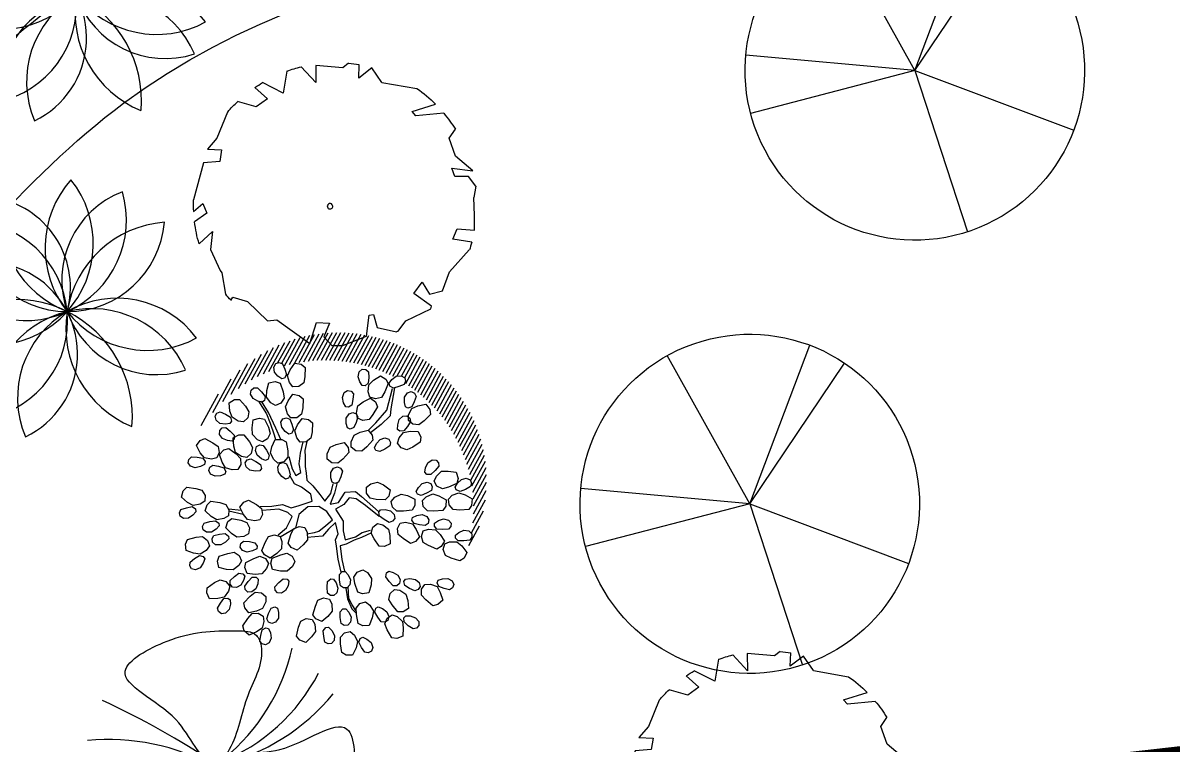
# Model space of a CAD drawing. Extents: x -809667 to 586099, y 3084146 to 3634412.
# Drawn here: x 381258.1 to 381263.86, y 3084219.53 to 3084223.15 of the extents above; entities that cross this region are included whole.
import ezdxf

# ---------------------------------------------------------------- set-up
doc = ezdxf.new("R2010")
doc.units = 0
doc.header["$LTSCALE"] = 0.5
doc.linetypes.add('CONTINOUS', pattern=[0])
doc.layers.get('0').update_dxf_attribs({"linetype": 'CONTINUOUS'})
for name, color, linetype in [('A-S-TREE', 95, 'CONTINUOUS'), ('TREE', 3, 'CONTINUOUS'), ('文字', 7, 'CONTINUOUS'), ('树', 3, 'CONTINUOUS')]:
    doc.layers.add(name, color=color, linetype=linetype)

# ---------------------------------------------------------------- blocks, each defined once
blk = doc.blocks.new('A$C46A015EA')
at = {"layer": '树', "color": 0, "linetype": 'Continuous'}
for centre, radius, start, end in [((1.328, 4.096), 1.969, 227.5644, 31.3305), ((0.798, 3.475), 1.995, 251.8163, 53.749), ((3.771, 4.188), 2.005, 153.4396, 313.5861), ((4.101, 3.626), 1.85, 126.1691, 303.0486), ((2.09, 4.411), 1.899, 199.3601, 10.491), ((4.644, 2.796), 2.077, 109.3184, 262.8778), ((0.796, 2.582), 1.783, 359.791, 92.4715), ((2.814, 4.682), 2.119, 188.6399, 263.6226), ((0.762, 1.899), 1.939, 297.0245, 103.8489), ((1.257, 1.36), 1.796, 310.7789, 134.4149), ((3.957, 1.204), 1.944, 51.9802, 218.2571), ((3.546, 0.815), 2.009, 38.8778, 198.6816), ((2.13, 0.326), 2.294, 10.2667, 147.1518)]:
    blk.add_arc(centre, radius, start, end, dxfattribs=at)
blk = doc.blocks.new('TREE1')
at = {"layer": 'A-S-TREE', "color": 0}
for p, q in [((-50, 23), (36, 4021)), ((-50, 23), (-3120, 2586)), ((-49, 22), (-3255, -2371)), ((-49, 23), (-2621, -3042)), ((-50, 23), (629, -3920)), ((-50, 23), (3590, -1636)), ((-50, 23), (3937, -304))]:
    blk.add_line(p, q, dxfattribs=at)
blk.add_ellipse((-50, 22), major_axis=(4000, 0), ratio=1, dxfattribs=at)
blk = doc.blocks.new('T-7')
at = {"layer": 'TREE', "color": 8, "ltscale": 200, "xscale": 0.4020618556701031, "yscale": 0.4020618556701031, "zscale": 0.4020618556701031, "rotation": 199.2879054791862}
blk.add_blockref('TREE1', (4, 110), dxfattribs=at)
blk = doc.blocks.new('*E54')
at = {"layer": 'TREE', "color": 0}
blk.add_ellipse((-2.37, 3.565), major_axis=(2.696, 1.394), ratio=1, start_param=0.518575, end_param=0.519414, dxfattribs=at)
blk = doc.blocks.new('A$C4C586FE1')
at = {"layer": 'TREE', "color": 0}
for p, q in [((1100, 2801), (873, 2660)), ((1294, 2743), (1193, 2819)), ((1418, 2836), (1389, 2617)), ((1787, 2660), (1418, 2836)), ((873, 2660), (885, 2449)), ((1261, 2599), (1294, 2743)), ((1875, 2686), (1787, 2660)), ((2108, 2532), (1875, 2686)), ((570, 2555), (514, 2441)), ((785, 2557), (585, 2566)), ((842, 2436), (785, 2557)), ((1389, 2617), (1261, 2599)), ((2261, 2516), (2108, 2532)), ((2273, 2551), (2261, 2516)), ((514, 2441), (288, 2276)), ((885, 2449), (842, 2436)), ((2411, 2297), (2336, 2500)), ((288, 2276), (288, 2250)), ((288, 2250), (484, 2157)), ((2434, 2275), (2411, 2297)), ((2565, 2086), (2434, 2275)), ((208, 2079), (171, 1878)), ((330, 2136), (208, 2079)), ((422, 2031), (330, 2136)), ((484, 2157), (422, 2031)), ((2577, 1905), (2565, 2086)), ((2688, 2051), (2577, 1905)), ((171, 1878), (16, 1628)), ((2666, 1735), (2772, 1843)), ((2724, 1646), (2666, 1735)), ((2799, 1744), (2724, 1646)), ((2788, 1244), (2821, 1629)), ((6, 1547), (198, 1550)), ((198, 1550), (173, 1443)), ((173, 1443), (0, 1425)), ((0, 1425), (27, 1279)), ((27, 1279), (67, 1102)), ((2632, 1202), (2788, 1244)), ((2635, 1086), (2632, 1202)), ((67, 988), (67, 1102)), ((2775, 1105), (2635, 1086)), ((2702, 978), (2775, 1105)), ((67, 988), (157, 906)), ((157, 906), (291, 931)), ((291, 931), (335, 852)), ((2643, 702), (2702, 978)), ((335, 852), (122, 842)), ((123, 841), (320, 727)), ((320, 727), (414, 564)), ((2275, 501), (2371, 599)), ((2371, 599), (2563, 580)), ((414, 564), (369, 464)), ((2419, 413), (2275, 501)), ((513, 326), (783, 402)), ((827, 368), (610, 253)), ((783, 402), (827, 368)), ((2130, 415), (2352, 350)), ((2132, 192), (2130, 415)), ((1826, 254), (2000, 124)), ((1859, 85), (1826, 254)), ((1176, 133), (821, 132)), ((1176, 133), (1302, 10)), ((1302, 10), (1413, 132)), ((1413, 132), (1432, 0)), ((1540, 5), (1587, 59)), ((1587, 59), (1859, 85))]:
    blk.add_line(p, q, dxfattribs=at)
at = {"layer": 'TREE', "color": 0, "extrusion": (0, 0, -1)}
for major_axis, start_param, end_param in [((1003, 1003), -1.011805, -0.945114), ((1003, 1003), -1.426629, -1.413216), ((1003, 1003), -0.139248, -0.081961), ((839, 1144), 0.475418, 0.633835), ((1003, 1003), 0.553886, 0.636541), ((1003, 1003), 4.017991, 4.075425), ((1003, 1003), 1.314933, 1.417635), ((839, 1143), 3.200433, 3.340883), ((1003, 1003), 1.573401, 1.638153), ((839, 1144), 2.942836, 3.115157), ((1003, 1003), 1.829101, 1.934165), ((1003, 1003), 2.270337, 2.346427)]:
    blk.add_ellipse((1418, 1418), major_axis=major_axis, ratio=1, start_param=start_param, end_param=end_param, dxfattribs=at)
at = {"layer": 'TREE', "color": 0, "linetype": 'Continuous'}
for start_param, end_param in [(0.01341, 3.155003), (3.155003, 6.296595)]:
    blk.add_ellipse((1466, 1447), major_axis=(19.2, 19.2), ratio=1, start_param=start_param, end_param=end_param, dxfattribs=at)
at = {"layer": 'TREE', "color": 8, "linetype": 'CONTINOUS', "extrusion": (0, 0, -1), "xscale": 467.4085850556439, "yscale": 467.4085850556439, "zscale": -467.4085850556439, "rotation": 278.9250190116231}
blk.add_blockref('*E54', (-2893, 66), dxfattribs=at)
blk = doc.blocks.new('紫薇')
at = {"color": 0}
for p, q in [((-76.8, 470.4), (-70.2, 482.3)), ((-74.5, 453.4), (-76.8, 470.4)), ((-70.2, 482.3), (-58.6, 485.6)), ((-58.6, 485.6), (-47.3, 481.3)), ((-47.3, 481.3), (-39.7, 463.3)), ((-21.4, 461), (-5.1, 483.2)), ((-5.1, 483.2), (16.1, 479.2)), ((16.1, 479.2), (29.3, 467.9)), ((29.3, 467.9), (28, 437.4)), ((101.2, 461.5), (111.7, 470.2)), ((111.7, 470.2), (123.7, 469.1)), ((123.7, 469.1), (132.7, 461)), ((-246, 414.4), (-244.2, 427.9)), ((-244.2, 427.9), (-234.5, 435.2)), ((-234.5, 435.2), (-222.4, 435.2)), ((-222.4, 435.2), (-208.9, 421.2)), ((-191, 425.6), (-183.9, 452.2)), ((-183.9, 452.2), (-162.6, 456.2)), ((-162.6, 456.2), (-146.2, 450.4)), ((-146.2, 450.4), (-136.4, 421.5)), ((-62.9, 439.1), (-74.5, 453.4)), ((-50.3, 430.2), (-62.9, 439.1)), ((-41, 432.8), (-50.3, 430.2)), ((-34.4, 444.7), (-41, 432.8)), ((-39.7, 463.3), (-34.4, 444.7)), ((-30.7, 440.8), (-21.4, 461)), ((-24.1, 417.5), (-30.7, 440.8)), ((28, 437.4), (24, 416.1)), ((97.2, 444.8), (101.2, 461.5)), ((102.9, 427.3), (97.2, 444.8)), ((133.3, 441.5), (131.5, 422.2)), ((132.7, 461), (133.3, 441.5)), ((133.5, 417.2), (149.5, 432.7)), ((149.5, 432.7), (172.7, 447.5)), ((172.7, 447.5), (191, 436.1)), ((191, 436.1), (199.3, 420.8)), ((-237.8, 399.4), (-246, 414.4)), ((-221.8, 390.3), (-237.8, 399.4)), ((-206.8, 386.5), (-221.8, 390.3)), ((-208.9, 421.2), (-197.2, 405.8)), ((-199.1, 392.3), (-206.8, 386.5)), ((-197.2, 405.8), (-199.1, 392.3)), ((-192.4, 403.4), (-191, 425.6)), ((-177.8, 384.1), (-192.4, 403.4)), ((-132.4, 400.2), (-143.5, 382.8)), ((-136.4, 421.5), (-132.4, 400.2)), ((-105.3, 369.5), (-91, 393)), ((-91, 393), (-69.5, 390.8)), ((-69.5, 390.8), (-55.3, 380.7)), ((-12.5, 403.2), (-24.1, 417.5)), ((-14.5, 381.6), (-3.3, 389.5)), ((7.4, 403.9), (-12.5, 403.2)), ((-3.3, 389.5), (8.6, 387.4)), ((24, 416.1), (7.4, 403.9)), ((30, 383.1), (34.5, 399.6)), ((34.5, 399.6), (45.2, 408)), ((45.2, 408), (57.2, 406.6)), ((57.2, 406.6), (65.9, 398.2)), ((65.9, 398.2), (66, 378.7)), ((111.4, 414.4), (102.9, 427.3)), ((121, 413.5), (111.4, 414.4)), ((131.5, 422.2), (121, 413.5)), ((131.3, 393.1), (133.5, 417.2)), ((136.9, 375.6), (131.3, 393.1)), ((187, 392.8), (175.6, 374.5)), ((199.3, 420.8), (187, 392.8)), ((254.3, 374.8), (264, 388.8)), ((264, 388.8), (276.9, 393.2)), ((276.9, 393.2), (287.8, 387.8)), ((-339.3, 358.8), (-320.9, 370.1)), ((-336.4, 331.4), (-339.3, 358.8)), ((-320.9, 370.1), (-303.5, 370.7)), ((-303.5, 370.7), (-283.9, 347.2)), ((-161.8, 375), (-177.8, 384.1)), ((-173.4, 354.8), (-167.8, 367.2)), ((-169.6, 338.1), (-173.4, 354.8)), ((-167.8, 367.2), (-156.5, 371.5)), ((-143.5, 382.8), (-161.8, 375)), ((-156.5, 371.5), (-144.9, 368.2)), ((-144.9, 368.2), (-135.8, 350.9)), ((-135.8, 350.9), (-128.9, 332.9)), ((-112.8, 348.5), (-105.3, 369.5)), ((-54, 350.1), (-56.2, 328.6)), ((-55.3, 380.7), (-54, 350.1)), ((-19.8, 365.4), (-14.5, 381.6)), ((-15.6, 347.5), (-19.8, 365.4)), ((8.6, 387.4), (16.8, 378.5)), ((15.9, 359.1), (12.5, 340)), ((16.8, 378.5), (15.9, 359.1)), ((35.2, 365.4), (30, 383.1)), ((43.3, 352.3), (35.2, 365.4)), ((52.9, 351.1), (43.3, 352.3)), ((63.7, 359.5), (52.9, 351.1)), ((62.6, 330.5), (65.5, 354.4)), ((66, 378.7), (63.7, 359.5)), ((65.5, 354.4), (81.9, 369.5)), ((81.9, 369.5), (105.5, 383.7)), ((105.5, 383.7), (123.5, 371.7)), ((131.4, 356.2), (118.3, 328.6)), ((123.5, 371.7), (131.4, 356.2)), ((155.7, 369), (136.9, 375.6)), ((175.6, 374.5), (155.7, 369)), ((253.2, 356.4), (254.3, 374.8)), ((256.5, 341.3), (253.2, 356.4)), ((286.7, 358.6), (278.1, 341.3)), ((293.2, 377), (286.7, 358.6)), ((287.8, 387.8), (293.2, 377)), ((298.6, 344.6), (325.6, 350)), ((325.6, 350), (338.6, 332.8)), ((-386.7, 314.3), (-380.4, 324.6)), ((-383.6, 301), (-386.7, 314.3)), ((-380.4, 324.6), (-369.1, 329)), ((-369.1, 329), (-351.4, 320.9)), ((-351.4, 320.9), (-335, 310.7)), ((-329.6, 310.2), (-336.4, 331.4)), ((-283.9, 347.2), (-272.6, 328.8)), ((-272.6, 328.8), (-276.6, 308.6)), ((-268.6, 311.4), (-266.9, 338.9)), ((-265.6, 289.4), (-268.6, 311.4)), ((-266.9, 338.9), (-246.8, 347)), ((-246.8, 347), (-229.6, 344.6)), ((-229.6, 344.6), (-214.3, 318.1)), ((-214.3, 318.1), (-206.2, 298.1)), ((-202, 308.6), (-198.5, 321.8)), ((-198.5, 321.8), (-188, 327.9)), ((-188, 327.9), (-176, 326.4)), ((-176, 326.4), (-164.3, 310.9)), ((-156.9, 324.8), (-169.6, 338.1)), ((-143.5, 317), (-156.9, 324.8)), ((-134.5, 320.4), (-143.5, 317)), ((-128.9, 332.9), (-134.5, 320.4)), ((-104.3, 325.9), (-112.8, 348.5)), ((-91.5, 312.7), (-104.3, 325.9)), ((-71.7, 315), (-91.5, 312.7)), ((-56.2, 328.6), (-71.7, 315)), ((-8.2, 333.9), (-15.6, 347.5)), ((-10.1, 305.9), (7.1, 320)), ((1.3, 332.2), (-8.2, 333.9)), ((12.5, 340), (1.3, 332.2)), ((7.1, 320), (31.4, 332.9)), ((31.4, 332.9), (48.8, 320)), ((48.8, 320), (55.8, 304.1)), ((67.7, 312.8), (62.6, 330.5)), ((86.3, 305.7), (67.7, 312.8)), ((118.3, 328.6), (106.4, 310.5)), ((204.4, 300.6), (208.1, 318.7)), ((208.1, 318.7), (219.7, 331.2)), ((219.7, 331.2), (233.1, 333.7)), ((233.1, 333.7), (243, 326.8)), ((246.9, 315.4), (237.9, 298.1)), ((243, 326.8), (246.9, 315.4)), ((265.1, 337), (256.5, 341.3)), ((278.1, 341.3), (265.1, 337)), ((266.3, 295.9), (267.3, 314.3)), ((267.3, 314.3), (278.1, 335.9)), ((278.1, 335.9), (298.6, 344.6)), ((340.8, 315.5), (319.2, 293.8)), ((338.6, 332.8), (340.8, 315.5)), ((471.3, 230.6), (385.3, 316.6)), ((-370.5, 290.1), (-383.6, 301)), ((-352.3, 287.3), (-370.5, 290.1)), ((-336.9, 289.2), (-352.3, 287.3)), ((-331.9, 297.4), (-336.9, 289.2)), ((-335, 310.7), (-331.9, 297.4)), ((-309.1, 297.5), (-329.6, 310.2)), ((-323.6, 274.2), (-315.6, 283.2)), ((-322.8, 260.5), (-323.6, 274.2)), ((-315.6, 283.2), (-303.8, 285.6)), ((-290.9, 294.7), (-309.1, 297.5)), ((-303.8, 285.6), (-287.7, 274.6)), ((-276.6, 308.6), (-290.9, 294.7)), ((-287.7, 274.6), (-273.2, 261.8)), ((-247.5, 273.4), (-265.6, 289.4)), ((-230, 267.6), (-247.5, 273.4)), ((-213.6, 278.8), (-230, 267.6)), ((-206.2, 298.1), (-213.6, 278.8)), ((-195.6, 292.8), (-202, 308.6)), ((-180.9, 281.8), (-195.6, 292.8)), ((-166.5, 276.1), (-180.9, 281.8)), ((-158.1, 280.9), (-166.5, 276.1)), ((-164.3, 310.9), (-154.6, 294.1)), ((-154.6, 294.1), (-158.1, 280.9)), ((-152.5, 259.8), (-148.4, 281.7)), ((-148.4, 281.7), (-138, 307.2)), ((-138, 307.2), (-116.5, 308.5)), ((-116.5, 308.5), (-100.8, 300.8)), ((-100.8, 300.8), (-94.7, 270.8)), ((-69.8, 267.4), (-68.5, 285.8)), ((-68.5, 285.8), (-58.6, 299.7)), ((-58.6, 299.7), (-45.6, 303.9)), ((-45.6, 303.9), (-34.9, 298.4)), ((-29.6, 287.6), (-36.2, 269.2)), ((-34.9, 298.4), (-29.6, 287.6)), ((-14.3, 282.1), (-10.1, 305.9)), ((-10.1, 264.1), (-14.3, 282.1)), ((41.2, 277.2), (28.4, 259.8)), ((55.8, 304.1), (41.2, 277.2)), ((57.6, 263.9), (81.7, 307.4)), ((72.1, 266.3), (89, 305)), ((106.4, 310.5), (86.3, 305.7)), ((205.5, 285.2), (204.4, 300.6)), ((213.5, 279.7), (205.5, 285.2)), ((212.4, 256.9), (226.1, 276.8)), ((226.9, 282.2), (213.5, 279.7)), ((226.1, 276.8), (247.7, 282.5)), ((237.9, 298.1), (226.9, 282.2)), ((247.7, 282.5), (275.2, 284.1)), ((281.4, 283), (266.3, 295.9)), ((275.2, 284.1), (285.6, 265.2)), ((301.9, 280.8), (281.4, 283)), ((319.2, 293.8), (301.9, 280.8)), ((-311.7, 247.5), (-322.8, 260.5)), ((-294.2, 241.7), (-311.7, 247.5)), ((-278.8, 240.9), (-294.2, 241.7)), ((-272.4, 248.1), (-278.8, 240.9)), ((-273.2, 261.8), (-272.4, 248.1)), ((-140.4, 238.8), (-152.5, 259.8)), ((-125.7, 227.8), (-140.4, 238.8)), ((-106.5, 233.3), (-125.7, 227.8)), ((-93.4, 249.2), (-106.5, 233.3)), ((-94.7, 270.8), (-93.4, 249.2)), ((-93.4, 232.5), (-76.5, 236.6)), ((-76.5, 236.6), (-52.5, 217.6)), ((-66.7, 252.3), (-69.8, 267.4)), ((-58.1, 247.8), (-66.7, 252.3)), ((-45.1, 252), (-58.1, 247.8)), ((-36.2, 269.2), (-45.1, 252)), ((8.1, 256), (-10.1, 264.1)), ((28.4, 259.8), (8.1, 256)), ((26, 232.4), (37.1, 253.9)), ((37.1, 253.9), (57.7, 262.3)), ((57.7, 262.3), (84.7, 267.5)), ((84.7, 267.5), (97.5, 250)), ((97.5, 250), (99.5, 232.7)), ((208.8, 238.9), (212.4, 256.9)), ((221.9, 223.9), (208.8, 238.9)), ((285.3, 247.7), (260.9, 229.4)), ((285.6, 265.2), (285.3, 247.7)), ((305.9, 230.1), (312.1, 244.3)), ((312.1, 244.3), (323.7, 258.6)), ((323.7, 258.6), (339.8, 264.3)), ((339.8, 264.3), (352.8, 260.3)), ((356.5, 237.6), (340.5, 226.5)), ((352.8, 260.3), (358.4, 249.6)), ((358.4, 249.6), (356.5, 237.6)), ((365.4, 220.7), (367.8, 235.9)), ((367.8, 235.9), (375.4, 252.7)), ((375.4, 252.7), (389.5, 262.3)), ((389.5, 262.3), (403.2, 261.7)), ((412.5, 240.7), (399.8, 225.9)), ((403.2, 261.7), (411.3, 252.8)), ((411.3, 252.8), (412.5, 240.7)), ((508.8, 175.5), (417.1, 267.1)), ((-416.7, 181.7), (-403.6, 198.9)), ((-403.6, 198.9), (-387.6, 205.8)), ((-387.6, 205.8), (-360.8, 190.9)), ((-234.4, 214.4), (-229.5, 227.1)), ((-229.6, 197.9), (-234.4, 214.4)), ((-216, 185.5), (-229.6, 197.9)), ((-229.5, 227.1), (-218.5, 232.1)), ((-218.5, 232.1), (-206.7, 229.5)), ((-206.7, 229.5), (-196.6, 212.8)), ((-196.6, 212.8), (-188.6, 195.2)), ((-188.6, 195.2), (-193.5, 182.4)), ((-167.5, 174.9), (-161.3, 196.3)), ((-161.3, 196.3), (-148.4, 220.6)), ((-148.4, 220.6), (-126.8, 219.8)), ((-126.8, 219.8), (-112, 210.5)), ((-112, 210.5), (-108.9, 180.1)), ((-109.1, 217.7), (-93.4, 232.5)), ((-100.6, 191.5), (-109.1, 217.7)), ((-52.5, 217.6), (-37.7, 202)), ((-37.7, 202), (-37.5, 181.3)), ((24.8, 214), (26, 232.4)), ((39.8, 200.9), (24.8, 214)), ((60.3, 198.5), (39.8, 200.9)), ((40.7, 143.1), (52.7, 198.7)), ((67.2, 201.1), (57.6, 162.4)), ((77.7, 211.3), (60.3, 198.5)), ((99.5, 232.7), (77.7, 211.3)), ((186.5, 183.7), (194.8, 200.1)), ((194.8, 200.1), (209.3, 209.1)), ((209.3, 209.1), (222.9, 207.9)), ((241.9, 218.9), (221.9, 223.9)), ((222.9, 207.9), (230.7, 198.7)), ((230.7, 198.7), (231.3, 186.6)), ((239.6, 197.9), (247.9, 214.3)), ((248.3, 180), (239.6, 197.9)), ((260.9, 229.4), (241.9, 218.9)), ((247.9, 214.3), (266.4, 229.8)), ((266.4, 229.8), (288.7, 229.6)), ((288.7, 229.6), (315.6, 223.8)), ((310.3, 221.6), (305.9, 230.1)), ((323.4, 217.5), (310.3, 221.6)), ((315.6, 223.8), (320.6, 202.8)), ((320.6, 202.8), (315.7, 186.1)), ((340.5, 226.5), (323.4, 217.5)), ((371.9, 213.5), (365.4, 220.7)), ((365.7, 191.6), (383.6, 207.9)), ((385.5, 212.9), (371.9, 213.5)), ((383.6, 207.9), (405.9, 208.5)), ((399.8, 225.9), (385.5, 212.9)), ((405.9, 208.5), (433, 203.9)), ((433, 203.9), (438.9, 183.1)), ((528.7, 137.8), (442.7, 223.9)), ((-404, 157.2), (-416.7, 181.7)), ((-390.1, 139.9), (-404, 157.2)), ((-360.8, 190.9), (-343.6, 177.9)), ((-340, 157.6), (-348.3, 139.4)), ((-343.6, 177.9), (-340, 157.6)), ((-202.3, 178.5), (-216, 185.5)), ((-193.5, 182.4), (-202.3, 178.5)), ((-157.6, 152.9), (-167.5, 174.9)), ((-109.8, 158.5), (-124.4, 144)), ((-108.9, 180.1), (-109.8, 158.5)), ((-89.7, 172.1), (-100.6, 191.5)), ((-67, 163.8), (-89.7, 172.1)), ((-48.6, 164.8), (-67, 163.8)), ((-36.7, 106.9), (-51.2, 164.9)), ((-37.5, 181.3), (-48.6, 164.8)), ((-41.5, 169.7), (-27, 135.9)), ((57.6, 162.4), (52.7, 126.2)), ((183.4, 168.5), (186.5, 183.7)), ((189.7, 161.1), (183.4, 168.5)), ((203.3, 159.9), (189.7, 161.1)), ((218.1, 172.4), (203.3, 159.9)), ((231.3, 186.6), (218.1, 172.4)), ((221.6, 151.8), (236.8, 162.3)), ((236.8, 162.3), (253.8, 163.3)), ((266.3, 169.8), (248.3, 180)), ((253.8, 163.3), (265.2, 155.7)), ((265.2, 155.7), (267.6, 143.9)), ((287.3, 174.9), (266.3, 169.8)), ((286.8, 146.4), (308.2, 157.6)), ((315.7, 186.1), (287.3, 174.9)), ((308.2, 157.6), (329.9, 152.6)), ((358.1, 174.8), (365.7, 191.6)), ((367.5, 157.3), (358.1, 174.8)), ((385.9, 147.9), (367.5, 157.3)), ((434.7, 166.2), (406.7, 153.8)), ((438.9, 183.1), (434.7, 166.2)), ((542.3, 106.5), (458.9, 190)), ((552.4, 78.8), (470.5, 160.7)), ((-442.6, 110.8), (-433.7, 119)), ((-433.7, 119), (-414.3, 117.8)), ((-414.3, 117.8), (-395.3, 114.2)), ((-366.3, 135.4), (-390.1, 139.9)), ((-348.3, 139.4), (-366.3, 135.4)), ((-364.4, 110.1), (-350.4, 126.5)), ((-350.4, 126.5), (-334, 132.4)), ((-334, 132.4), (-308.2, 116.1)), ((-144, 140.4), (-157.6, 152.9)), ((-124.4, 144), (-144, 140.4)), ((-108.8, 122.6), (-94.6, 139)), ((-97.7, 97.4), (-108.8, 122.6)), ((-94.6, 139), (-78.2, 144.7)), ((-78.2, 144.7), (-52.5, 128.2)), ((-52.5, 128.2), (-36.1, 114.1)), ((-27, 135.9), (4.4, 106.9)), ((21.3, 116.5), (40.7, 143.1)), ((52.7, 126.2), (33.4, 102.1)), ((206.7, 112.4), (230.4, 117.2)), ((211.7, 140), (221.6, 151.8)), ((213.6, 130.5), (211.7, 140)), ((225, 122.9), (213.6, 130.5)), ((244, 126.8), (225, 122.9)), ((230.4, 117.2), (249.9, 106.4)), ((262.4, 133), (244, 126.8)), ((267.6, 143.9), (262.4, 133)), ((275.1, 132.1), (286.8, 146.4)), ((279.8, 112.7), (275.1, 132.1)), ((329.9, 152.6), (355, 141.2)), ((355.4, 119.6), (347, 104.3)), ((355, 141.2), (355.4, 119.6)), ((406.7, 153.8), (385.9, 147.9)), ((411.8, 108.8), (424.9, 121.7)), ((424.9, 121.7), (441.6, 125.6)), ((441.6, 125.6), (454.1, 120)), ((454.1, 120), (458.5, 108.8)), ((559.9, 53.6), (479.1, 134.4)), ((-444.8, 98.9), (-442.6, 110.8)), ((-437.1, 87.7), (-444.8, 98.9)), ((-420.9, 82.2), (-437.1, 87.7)), ((-403, 86.2), (-420.9, 82.2)), ((-389.3, 93.5), (-403, 86.2)), ((-395.3, 114.2), (-387.5, 103)), ((-387.5, 103), (-389.3, 93.5)), ((-353.2, 84.9), (-364.4, 110.1)), ((-340.2, 66.8), (-353.2, 84.9)), ((-308.2, 116.1), (-291.7, 102.1)), ((-289.3, 81.6), (-298.6, 64)), ((-291.7, 102.1), (-289.3, 81.6)), ((-84.9, 79.2), (-97.7, 97.4)), ((-87.5, 27.2), (-77.8, 77.9)), ((-61.5, 73.2), (-84.9, 79.2)), ((-33.9, 93.6), (-43.3, 76)), ((4.4, 82.7), (-36.7, 106.9)), ((-36.1, 114.1), (-33.9, 93.6)), ((4.4, 106.9), (21.3, 116.5)), ((21.3, 46.5), (4.4, 82.7)), ((33.4, 102.1), (33.4, 73.1)), ((132.5, 92.4), (144.6, 102.1)), ((132.5, 82.7), (132.5, 92.4)), ((142.2, 73.1), (132.5, 82.7)), ((144.6, 102.1), (161.5, 109.3)), ((161.5, 109.3), (178.4, 106.9)), ((178.4, 106.9), (188.1, 97.2)), ((188.1, 85.1), (180.8, 75.5)), ((188.1, 97.2), (188.1, 85.1)), ((190.7, 82.1), (191.6, 102)), ((201.6, 64.6), (190.7, 82.1)), ((191.6, 102), (206.7, 112.4)), ((249.9, 106.4), (270.8, 88.4)), ((270.8, 88.4), (265.1, 67.5)), ((287.2, 87.6), (270.3, 87.6)), ((295.2, 99), (279.8, 112.7)), ((328.3, 90), (287.2, 87.6)), ((316.8, 99.4), (295.2, 99)), ((306.5, 75.5), (364.5, 85.1)), ((347, 104.3), (316.8, 99.4)), ((362.1, 92.4), (328.3, 90)), ((410.5, 106.9), (362.1, 92.4)), ((364.5, 85.1), (408, 97.2)), ((404, 95.4), (411.8, 108.8)), ((407.5, 86.4), (404, 95.4)), ((420, 80.9), (407.5, 86.4)), ((438, 87.9), (420, 80.9)), ((455.2, 97.1), (438, 87.9)), ((458.5, 108.8), (455.2, 97.1)), ((565.7, 30.2), (485.7, 110.1)), ((570, 8.1), (490.7, 87.5)), ((-502.4, 41.7), (-496.5, 62.5)), ((-481.8, 23.5), (-502.4, 41.7)), ((-496.5, 62.5), (-484, 74.7)), ((-484, 74.7), (-453.7, 70.5)), ((-453.7, 70.5), (-432.9, 64.6)), ((-432.9, 64.6), (-422.2, 46.9)), ((-422.2, 46.9), (-423.5, 27)), ((-400.7, 29), (-397.8, 40.7)), ((-397.8, 40.7), (-388.5, 48.4)), ((-388.5, 48.4), (-369.1, 46.1)), ((-369.1, 46.1), (-350.3, 41.4)), ((-350.3, 41.4), (-343.3, 29.7)), ((-316.8, 61), (-340.2, 66.8)), ((-298.6, 64), (-316.8, 61)), ((-291.5, 46.1), (-287.4, 57.4)), ((-285.7, 33.7), (-291.5, 46.1)), ((-287.4, 57.4), (-277.3, 64)), ((-277.3, 64), (-258.3, 59.7)), ((-258.3, 59.7), (-240.1, 53.1)), ((-240.1, 53.1), (-234.3, 40.7)), ((-234.3, 40.7), (-237.6, 31.6)), ((-65.7, 75.5), (-68.1, 48.9)), ((-68.1, 48.9), (-68.1, 34.4)), ((-43.3, 76), (-61.5, 73.2)), ((11.6, 10.3), (21.3, 46.5)), ((33.4, 73.1), (35.8, 27.2)), ((60, 24.8), (91.4, 48.9)), ((91.4, 48.9), (108.3, 68.2)), ((108.3, 68.2), (139.8, 75.5)), ((159.1, 61), (134.9, 56.2)), ((134.9, 56.2), (139.8, 36.8)), ((161.5, 73.1), (142.2, 73.1)), ((202.6, 61), (159.1, 61)), ((180.8, 75.5), (161.5, 73.1)), ((222.5, 58.9), (201.6, 64.6)), ((252.8, 55.2), (222.5, 58.9)), ((265.1, 67.5), (252.8, 55.2)), ((265.4, 70.7), (306.5, 75.5)), ((275.1, 39.3), (287.2, 48.9)), ((275.1, 29.6), (275.1, 39.3)), ((287.2, 48.9), (304.1, 56.2)), ((304.1, 56.2), (321, 53.7)), ((321, 53.7), (330.7, 44.1)), ((330.7, 44.1), (330.7, 32)), ((380.7, 55.3), (393.8, 68.2)), ((383.1, 35.6), (380.7, 55.3)), ((393.8, 68.2), (416.4, 76.9)), ((416.4, 76.9), (437.4, 69.5)), ((437.4, 69.5), (461, 55.4)), ((461, 55.4), (459, 33.9)), ((573.2, -12.7), (494.4, 66.1)), ((575.4, -32.6), (497, 45.8)), ((-504.4, -0.4), (-485.8, 5.5)), ((-485.8, 5.5), (-466.8, 9.1)), ((-462.5, 12.3), (-481.8, 23.5)), ((-466.8, 9.1), (-455.5, 1.4)), ((-438.8, 16.8), (-462.5, 12.3)), ((-455.5, 1.4), (-453.8, -8.1)), ((-423.5, 27), (-438.8, 16.8)), ((-393.6, 17.3), (-400.7, 29)), ((-377.8, 10.9), (-393.6, 17.3)), ((-359.6, 13.9), (-377.8, 10.9)), ((-350.9, 0.6), (-367.8, -9.1)), ((-345.6, 20.4), (-359.6, 13.9)), ((-314.7, 5.4), (-350.9, 0.6)), ((-343.3, 29.7), (-345.6, 20.4)), ((-338.8, -4.2), (-314.7, 0.6)), ((-278.4, 0.6), (-314.7, 5.4)), ((-314.7, 0.6), (-276, -9.1)), ((-270.7, 25.6), (-285.7, 33.7)), ((-278.4, -4.1), (-275.5, 7.6)), ((-275.5, 7.6), (-266.1, 15.2)), ((-252.3, 26.7), (-270.7, 25.6)), ((-266.1, 15.2), (-246.7, 12.7)), ((-237.6, 31.6), (-252.3, 26.7)), ((-246.7, 12.7), (-228, 8)), ((-228, 8), (-221, -3.8)), ((-222.8, 0.6), (-176.9, -1.8)), ((-70.5, 0.6), (-87.5, 27.2)), ((-56, -28.4), (-70.5, 0.6)), ((-68.1, 34.4), (-56, 5.4)), ((-56, 5.4), (-43.9, -21.1)), ((-11.6, -10.3), (11.6, 10.3)), ((35.8, 27.2), (60, 24.8)), ((84.2, 10.3), (50.3, -4.2)), ((108.3, 24.8), (84.2, 10.3)), ((132.5, 19.9), (108.3, 24.8)), ((154.3, 17.5), (132.5, 19.9)), ((139.8, 36.8), (168.8, 34.4)), ((185.7, 7.9), (154.3, 17.5)), ((168.8, 34.4), (202.6, 19.9)), ((207.4, 3), (185.7, 7.9)), ((202.6, 19.9), (236.4, 0.6)), ((234, -11.5), (207.4, 3)), ((234, -9.1), (238.9, 10.3)), ((238.9, 10.3), (255.8, 17.5)), ((255.8, 17.5), (279.9, 17.5)), ((284.8, 19.9), (275.1, 29.6)), ((279.9, 17.5), (296.9, 3)), ((304.1, 19.9), (284.8, 19.9)), ((296.9, 3), (313.8, -18.7)), ((323.4, 22.3), (304.1, 19.9)), ((321, -1.8), (325.9, 17.5)), ((330.7, 32), (323.4, 22.3)), ((325.9, 17.5), (342.8, 24.8)), ((342.8, 24.8), (367, 24.8)), ((367, 24.8), (383.9, 10.3)), ((396.9, 20.2), (383.1, 35.6)), ((383.9, 10.3), (400.8, -11.5)), ((418.4, 18.1), (396.9, 20.2)), ((448.9, 19.6), (418.4, 18.1)), ((459, 33.9), (448.9, 19.6)), ((461.2, 10.3), (473.3, 19.9)), ((461.2, 0.6), (461.2, 10.3)), ((470.9, -9.1), (461.2, 0.6)), ((473.3, 19.9), (490.2, 27.2)), ((490.2, 27.2), (507.1, 24.8)), ((499.2, 25.9), (498.8, 26.3)), ((507.1, 24.8), (516.8, 15.1)), ((516.8, 3), (509.6, -6.6)), ((516.8, 15.1), (516.8, 3)), ((576.7, -51.6), (516.8, 8.3)), ((-509.7, -11.2), (-504.4, -0.4)), ((-507.5, -23.1), (-509.7, -11.2)), ((-496.2, -30.8), (-507.5, -23.1)), ((-479.2, -30.1), (-496.2, -30.8)), ((-463.9, -19.9), (-479.2, -30.1)), ((-453.8, -8.1), (-463.9, -19.9)), ((-421.5, -40.4), (-416.8, -19.3)), ((-416.8, -19.3), (-405, -6.5)), ((-405, -6.5), (-374.5, -8.9)), ((-374.5, -8.9), (-353.4, -13.7)), ((-360.6, -11.5), (-338.8, -4.2)), ((-353.4, -13.7), (-341.8, -30.7)), ((-341.8, -30.7), (-341.9, -50.6)), ((-313, -48.7), (-302.7, -34.6)), ((-302.7, -34.6), (-272.1, -33.8)), ((-271.5, -15.9), (-278.4, -4.1)), ((-272.1, -33.8), (-250.7, -36.3)), ((-255.7, -22.4), (-271.5, -15.9)), ((-237.5, -19.5), (-255.7, -22.4)), ((-250.7, -36.3), (-237.3, -51.9)), ((-223.4, -13.2), (-237.5, -19.5)), ((-221, -3.8), (-223.4, -13.2)), ((-181.7, -13.9), (-222.8, -11.5)), ((-135.8, -21.1), (-181.7, -13.9)), ((-176.9, -1.8), (-133.4, -9.1)), ((-135.8, -42.9), (-135.8, -21.1)), ((-133.4, -9.1), (-111.6, -11.5)), ((-111.6, -11.5), (-94.7, -26)), ((-94.7, -26), (-56, -28.4)), ((-43.9, -21.1), (-11.6, -10.3)), ((9.2, -28.4), (6.8, -57.4)), ((21.3, -38), (9.2, -28.4)), ((40.7, -52.5), (21.3, -38)), ((50.3, -4.2), (23.7, -13.9)), ((23.7, -13.9), (43.1, -40.5)), ((241.3, -28.4), (234, -9.1)), ((260.6, -38), (241.3, -28.4)), ((289.6, -47.7), (260.6, -38)), ((304.1, -38), (289.6, -47.7)), ((313.8, -18.7), (304.1, -38)), ((328.3, -21.1), (321, -1.8)), ((347.6, -30.8), (328.3, -21.1)), ((376.6, -40.5), (347.6, -30.8)), ((391.1, -30.8), (376.6, -40.5)), ((400.8, -11.5), (391.1, -30.8)), ((420.1, -38), (425, -18.7)), ((427.4, -57.4), (420.1, -38)), ((425, -18.7), (441.9, -11.5)), ((441.9, -11.5), (466.1, -11.5)), ((466.1, -11.5), (483, -26)), ((490.2, -9.1), (470.9, -9.1)), ((483, -26), (499.9, -47.7)), ((509.6, -6.6), (490.2, -9.1)), ((576.6, -104.5), (499.6, -27.5)), ((577.3, -87.5), (500, -10.2)), ((577.3, -69.9), (511.5, -4.1)), ((-399.9, -57.5), (-421.5, -40.4)), ((-421.1, -82.6), (-402.9, -75.6)), ((-402.9, -75.6), (-384.1, -71)), ((-380, -67.5), (-399.9, -57.5)), ((-384.1, -71), (-372.4, -78)), ((-356.5, -61.7), (-380, -67.5)), ((-341.9, -50.6), (-356.5, -61.7)), ((-315.5, -70.1), (-313, -48.7)), ((-292.2, -84.8), (-315.5, -70.1)), ((-235.2, -71.8), (-248.6, -84.4)), ((-237.3, -51.9), (-235.2, -71.8)), ((-131, -71.9), (-135.8, -42.9)), ((-128.5, -98.4), (-131, -71.9)), ((-121.3, -42.9), (-121.3, -79.1)), ((-89.9, -45.3), (-121.3, -42.9)), ((-58.4, -55), (-89.9, -45.3)), ((-12.5, -40.5), (-58.4, -55)), ((-5.3, -71.9), (-12.5, -40.5)), ((11.6, -96), (-5.3, -71.9)), ((6.8, -57.4), (33.4, -88.8)), ((72.1, -71.9), (40.7, -52.5)), ((43.1, -40.5), (72.1, -57.4)), ((71.7, -62.6), (77.9, -55.2)), ((72.9, -76.2), (71.7, -62.6)), ((87.7, -88.7), (72.9, -76.2)), ((77.9, -55.2), (93.4, -55.6)), ((93.4, -55.6), (111, -60.9)), ((111, -60.9), (122.4, -73.6)), ((122.4, -73.6), (123.6, -87.2)), ((134.2, -92.5), (141.1, -73)), ((141.1, -73), (157.2, -61.4)), ((157.2, -61.4), (174.8, -66.7)), ((174.8, -66.7), (193.3, -82.2)), ((446.7, -67), (427.4, -57.4)), ((475.7, -76.7), (446.7, -67)), ((490.2, -67), (475.7, -76.7)), ((499.9, -47.7), (490.2, -67)), ((571.7, -152.6), (495.4, -76.3)), ((573.8, -137.1), (497.3, -60.6)), ((575.5, -121), (498.7, -44.3)), ((-490, -117.5), (-482.8, -101.7)), ((-482.8, -101.7), (-453, -94.6)), ((-453, -94.6), (-431.5, -92.7)), ((-431.5, -92.7), (-415.2, -105.3)), ((-425.8, -93.7), (-421.1, -82.6)), ((-422.9, -105.4), (-425.8, -93.7)), ((-411.2, -112.5), (-422.9, -105.4)), ((-415.2, -105.3), (-409.1, -124.3)), ((-394.2, -110.8), (-411.2, -112.5)), ((-379.5, -99.7), (-394.2, -110.8)), ((-370.1, -87.4), (-379.5, -99.7)), ((-372.4, -78), (-370.1, -87.4)), ((-271.3, -92.6), (-292.2, -84.8)), ((-248.6, -84.4), (-271.3, -92.6)), ((-123.7, -134.7), (-128.5, -98.4)), ((-121.3, -79.1), (-114, -105.7)), ((-114, -105.7), (-114, -134.7)), ((2, -117.8), (11.6, -96)), ((33.4, -88.8), (26.1, -122.6)), ((104.1, -99.2), (87.7, -88.7)), ((115.8, -96.5), (104.1, -99.2)), ((123.6, -87.2), (115.8, -96.5)), ((142.8, -112.3), (134.2, -92.5)), ((158.8, -138.4), (142.8, -112.3)), ((193.3, -82.2), (197, -104.2)), ((197, -104.2), (196, -131.7)), ((566.2, -182.5), (490.3, -106.6)), ((569.1, -167.7), (493.1, -91.7)), ((-488.1, -139.1), (-490, -117.5)), ((-462.2, -148.6), (-488.1, -139.1)), ((-440.2, -152.1), (-462.2, -148.6)), ((-419.7, -139.3), (-440.2, -152.1)), ((-409.1, -124.3), (-419.7, -139.3)), ((-409.7, -163.1), (-405.2, -146.2)), ((-405.2, -146.2), (-377.1, -134.2)), ((-377.1, -134.2), (-356.2, -128.6)), ((-356.2, -128.6), (-338, -138.3)), ((-338, -138.3), (-328.8, -156)), ((-315.4, -155.5), (-298, -146.6)), ((-298, -146.6), (-279.9, -140)), ((-279.9, -140), (-267.5, -145.8)), ((-264.2, -154.9), (-272.2, -168.1)), ((-267.5, -145.8), (-264.2, -154.9)), ((-180.2, -164.4), (-174.5, -147.9)), ((-174.5, -147.9), (-145.5, -138.1)), ((-145.5, -138.1), (-124.3, -134.2)), ((-124.3, -134.2), (-106.8, -145.2)), ((-106.8, -145.2), (-99, -163.5)), ((-77.8, -175.7), (-29.4, -141.9)), ((4.4, -137.1), (-60.9, -178.1)), ((-29.4, -141.9), (2, -117.8)), ((26.1, -122.6), (4.4, -137.1)), ((158, -162.4), (174.1, -150.7)), ((176.1, -140.3), (158.8, -138.4)), ((174.1, -150.7), (191.7, -156)), ((196, -131.7), (176.1, -140.3)), ((555.2, -224.5), (479.8, -149.2)), ((559.2, -210.9), (483.7, -135.3)), ((562.9, -196.8), (487.2, -121.1)), ((-475.8, -191.1), (-474.7, -179.1)), ((-469.4, -201.4), (-475.8, -191.1)), ((-474.7, -179.1), (-459.5, -166.8)), ((-459.5, -166.8), (-443.1, -156.6)), ((-443.1, -156.6), (-429.8, -159.8)), ((-429.9, -182.6), (-440.4, -197.6)), ((-424.7, -168), (-429.9, -182.6)), ((-429.8, -159.8), (-424.7, -168)), ((-404.1, -184), (-409.7, -163.1)), ((-377, -189), (-404.1, -184)), ((-354.7, -188.6), (-377, -189)), ((-336.6, -172.6), (-354.7, -188.6)), ((-339.8, -206.5), (-325.3, -193.6)), ((-328.8, -156), (-336.6, -172.6)), ((-325.3, -193.6), (-311.7, -194.5)), ((-318.9, -167.1), (-315.4, -155.5)), ((-314.8, -178.4), (-318.9, -167.1)), ((-302.4, -184.2), (-314.8, -178.4)), ((-285.6, -180.7), (-302.4, -184.2)), ((-272.2, -168.1), (-285.6, -180.7)), ((-176.3, -185.6), (-180.2, -164.4)), ((-149.6, -192.7), (-176.3, -185.6)), ((-127.4, -194.1), (-149.6, -192.7)), ((-108.1, -179.5), (-127.4, -194.1)), ((-99, -163.5), (-108.1, -179.5)), ((-106, -202.5), (-92, -188.9)), ((-92, -188.9), (-76.6, -177.2)), ((-76.6, -177.2), (-63.1, -179.1)), ((-63.1, -179.1), (-57.2, -186.8)), ((-57.2, -186.8), (-61, -201.8)), ((-29.7, -211.3), (-19.3, -182.6)), ((-19.3, -182.6), (-9.2, -163.5)), ((-9.2, -163.5), (10.3, -156.7)), ((10.3, -156.7), (29.5, -162)), ((29.5, -162), (36.3, -179.1)), ((36.3, -179.1), (35.7, -203.3)), ((151.1, -181.9), (158, -162.4)), ((159.7, -201.7), (151.1, -181.9)), ((191.7, -156), (210.2, -171.6)), ((210.2, -171.6), (213.9, -193.6)), ((213.9, -193.6), (212.9, -221.1)), ((233.6, -164.1), (239.8, -156.7)), ((234.8, -177.7), (233.6, -164.1)), ((249.6, -190.1), (234.8, -177.7)), ((239.8, -156.7), (255.3, -157)), ((266, -200.7), (249.6, -190.1)), ((255.3, -157), (272.9, -162.3)), ((272.9, -162.3), (284.3, -175.1)), ((285.5, -188.7), (277.8, -197.9)), ((284.3, -175.1), (285.5, -188.7)), ((305.8, -179.5), (310.3, -170.9)), ((309.8, -192.5), (305.8, -179.5)), ((327, -201.5), (309.8, -192.5)), ((310.3, -170.9), (325.4, -168)), ((325.4, -168), (343.8, -169.4)), ((343.8, -169.4), (357.7, -179.4)), ((361.7, -192.5), (356.1, -203.1)), ((357.7, -179.4), (361.7, -192.5)), ((541.3, -263.7), (466.4, -188.8)), ((546.3, -250.9), (471.2, -175.9)), ((550.9, -237.9), (475.7, -162.7)), ((-456.1, -204.5), (-469.4, -201.4)), ((-440.4, -197.6), (-456.1, -204.5)), ((-352.7, -221.1), (-339.8, -206.5)), ((-351.7, -233.1), (-352.7, -221.1)), ((-343.7, -242.2), (-351.7, -233.1)), ((-307.9, -216.9), (-315.8, -233.6)), ((-311.7, -194.5), (-305.3, -201.7)), ((-305.3, -201.7), (-307.9, -216.9)), ((-194.7, -252.4), (-171.8, -232.2)), ((-171.8, -232.2), (-153.8, -220.2)), ((-153.8, -220.2), (-133.4, -223.6)), ((-133.4, -223.6), (-119.1, -237.5)), ((-105.9, -214.5), (-106, -202.5)), ((-98.6, -224.2), (-105.9, -214.5)), ((-85.1, -226), (-98.6, -224.2)), ((-70.2, -217.7), (-85.1, -226)), ((-77.4, -238.3), (-59.6, -227.8)), ((-61, -201.8), (-70.2, -217.7)), ((-59.6, -227.8), (-39.8, -229.2)), ((-39.8, -229.2), (-29.7, -244.6)), ((-20.4, -226.1), (-29.7, -211.3)), ((-1.3, -236.2), (-20.4, -226.1)), ((20.8, -219.9), (-1.3, -236.2)), ((35.7, -203.3), (20.8, -219.9)), ((132.4, -239), (140.2, -227.8)), ((140.2, -227.8), (149.8, -226.1)), ((149.8, -226.1), (161.4, -236.3)), ((175.7, -227.8), (159.7, -201.7)), ((193, -229.7), (175.7, -227.8)), ((212.9, -221.1), (193, -229.7)), ((219.5, -269.9), (202.6, -226.4)), ((212.3, -221.6), (229.2, -253)), ((246.4, -234.4), (249, -213.9)), ((249, -213.9), (262.3, -199)), ((262.3, -199), (280.6, -200.5)), ((277.8, -197.9), (266, -200.7)), ((280.6, -200.5), (302, -211.7)), ((302, -211.7), (310.3, -232.4)), ((310.3, -232.4), (315.1, -259.5)), ((345.2, -208.3), (327, -201.5)), ((356.1, -203.1), (345.2, -208.3)), ((524.9, -300.3), (450.4, -225.8)), ((530.6, -288.4), (456, -213.7)), ((536.1, -276.2), (461.3, -201.4)), ((-419, -283.1), (-417.9, -265.7)), ((-417.9, -265.7), (-392.8, -248.4)), ((-392.8, -248.4), (-373.4, -238.8)), ((-373.4, -238.8), (-353.6, -244.6)), ((-353.6, -244.6), (-341.1, -260.1)), ((-341.1, -260.1), (-345.5, -278)), ((-330, -243), (-343.7, -242.2)), ((-315.8, -233.6), (-330, -243)), ((-193.6, -269.8), (-194.7, -252.4)), ((-181.7, -287.9), (-193.6, -269.8)), ((-121.3, -255.7), (-133.4, -276.7)), ((-119.1, -237.5), (-121.3, -255.7)), ((-88.1, -289.3), (-83.6, -259.1)), ((-83.6, -259.1), (-77.4, -238.3)), ((-25.5, -268.4), (-36.8, -287.6)), ((-29.7, -244.6), (-25.5, -268.4)), ((135.8, -258), (132.4, -239)), ((141.5, -276.6), (135.8, -258)), ((161.4, -236.3), (171.4, -251.7)), ((172, -268.8), (164.2, -280)), ((171.4, -251.7), (172, -268.8)), ((238.9, -306.2), (219.5, -269.9)), ((229.2, -253), (260.6, -301.3)), ((259.1, -251.9), (246.4, -234.4)), ((280.3, -274), (259.1, -251.9)), ((315.1, -259.5), (297.6, -272.1)), ((307.4, -275), (318.8, -258.8)), ((318.8, -258.8), (337.2, -258.1)), ((337.2, -258.1), (359.8, -266.8)), ((359.6, -253.8), (363.1, -244.8)), ((365.2, -266.3), (359.6, -253.8)), ((359.8, -266.8), (370.3, -286.5)), ((363.1, -244.8), (377.9, -240.2)), ((383.2, -273.3), (365.2, -266.3)), ((377.9, -240.2), (396.3, -239.5)), ((396.3, -239.5), (411.2, -247.9)), ((412.3, -271.7), (402.1, -278.1)), ((411.2, -247.9), (416.7, -260.4)), ((416.7, -260.4), (412.3, -271.7)), ((499.4, -345.5), (425.3, -271.4)), ((506.1, -334.6), (432, -260.4)), ((512.6, -323.4), (438.4, -249.1)), ((518.9, -312), (444.5, -237.6)), ((-409.4, -302.5), (-419, -283.1)), ((-381.8, -302.1), (-409.4, -302.5)), ((-360.1, -297.3), (-381.8, -302.1)), ((-372.7, -318), (-361.1, -302.6)), ((-361.1, -302.6), (-347.5, -300.7)), ((-345.5, -278), (-360.1, -297.3)), ((-347.5, -300.7), (-339.8, -306.5)), ((-339.8, -306.5), (-339.4, -322)), ((-238.2, -331.8), (-218.9, -308.1)), ((-218.9, -308.1), (-203, -293.5)), ((-203, -293.5), (-182.4, -293.6)), ((-182.4, -293.6), (-166, -304.9)), ((-154.4, -284.1), (-181.7, -287.9)), ((-166, -304.9), (-165.2, -323.3)), ((-133.4, -276.7), (-154.4, -284.1)), ((-151, -316.8), (-143.4, -298.8)), ((-143.4, -298.8), (-133.7, -282.1)), ((-133.7, -282.1), (-120.5, -278.5)), ((-120.5, -278.5), (-112.1, -283.4)), ((-112.1, -283.4), (-109.8, -298.7)), ((-109.8, -298.7), (-112, -316.9)), ((-76, -301.9), (-88.1, -289.3)), ((-55.3, -308.1), (-76, -301.9)), ((-36.8, -287.6), (-55.3, -308.1)), ((124.5, -311.7), (143.2, -304.7)), ((152.3, -282.1), (141.5, -276.6)), ((143.2, -304.7), (158.7, -314.5)), ((164.2, -280), (152.3, -282.1)), ((260.6, -315.8), (238.9, -306.2)), ((260.6, -301.3), (325.9, -340)), ((297.6, -272.1), (280.3, -274)), ((307.1, -295.7), (307.4, -275)), ((321.7, -311.7), (307.1, -295.7)), ((370.3, -286.5), (378.2, -312.8)), ((402.1, -278.1), (383.2, -273.3)), ((477.7, -376.9), (404, -303.2)), ((485.2, -366.6), (411.4, -292.8)), ((492.4, -356.2), (418.5, -282.2)), ((-382.4, -334.9), (-372.7, -318)), ((-379.1, -346.5), (-382.4, -334.9)), ((-369.5, -353.8), (-379.1, -346.5)), ((-343.8, -339.9), (-355.9, -351.9)), ((-339.4, -322), (-343.8, -339.9)), ((-234.3, -348.8), (-238.2, -331.8)), ((-219.7, -364.7), (-234.3, -348.8)), ((-173.8, -345.9), (-193.4, -356.6)), ((-165.2, -323.3), (-173.8, -345.9)), ((-173.3, -351.3), (-160.8, -345.7)), ((-160.8, -345.7), (-151.8, -349.1)), ((-151.8, -349.1), (-147, -363.8)), ((-146.2, -327.9), (-151, -316.8)), ((-135.8, -333.9), (-146.2, -327.9)), ((-122.6, -330.4), (-135.8, -333.9)), ((-112, -316.9), (-122.6, -330.4)), ((-112.3, -358.3), (-105.1, -337.9)), ((-105.1, -337.9), (-86.8, -328.4)), ((-86.8, -328.4), (-67, -330.8)), ((-67, -330.8), (-57.8, -346.8)), ((-57.8, -346.8), (-54.8, -370.8)), ((-49.5, -331.8), (-41, -321)), ((-47.1, -351), (-49.5, -331.8)), ((-41, -321), (-31.4, -319.9)), ((-31.4, -319.9), (-20.4, -330.7)), ((-20.4, -330.7), (-11.2, -346.6)), ((-11.2, -346.6), (-11.5, -363.7)), ((112.7, -328.7), (124.5, -311.7)), ((115.8, -350.1), (112.7, -328.7)), ((158.7, -314.5), (172.5, -334.4)), ((172.5, -334.4), (170.2, -356.6)), ((177.2, -337), (179.7, -323.6)), ((188.2, -352.9), (177.2, -337)), ((179.7, -323.6), (187.6, -318.1)), ((187.6, -318.1), (202.4, -322.5)), ((202.4, -322.5), (218, -332.3)), ((218, -332.3), (225.6, -347.6)), ((225.6, -347.6), (223.2, -361.1)), ((325.9, -347.2), (260.6, -315.8)), ((345.2, -331.1), (321.7, -311.7)), ((325.2, -362.8), (325.7, -343.5)), ((325.7, -343.5), (335.6, -334)), ((335.6, -334), (345.2, -334.3)), ((362.2, -327.4), (345.2, -331.1)), ((345.2, -334.3), (354.6, -346.6)), ((354.6, -346.6), (361.4, -363.7)), ((378.2, -312.8), (362.2, -327.4)), ((445.7, -415.5), (372.4, -342.2)), ((454, -406.2), (380.6, -332.8)), ((462.1, -396.6), (388.7, -323.1)), ((470, -386.9), (396.5, -313.3)), ((-355.9, -351.9), (-369.5, -353.8)), ((-298.2, -395.2), (-281, -370)), ((-281, -370), (-266.4, -354)), ((-266.4, -354), (-245.8, -352.3)), ((-245.8, -352.3), (-228.6, -362.3)), ((-226.2, -380.5), (-232.9, -403.8)), ((-228.6, -362.3), (-226.2, -380.5)), ((-193.4, -356.6), (-219.7, -364.7)), ((-184.7, -388.3), (-180.1, -369.4)), ((-178.3, -398.5), (-184.7, -388.3)), ((-180.1, -369.4), (-173.3, -351.3)), ((-146.3, -382.2), (-154.5, -397.2)), ((-147, -363.8), (-146.3, -382.2)), ((-118.4, -388.2), (-112.3, -358.3)), ((-107.1, -401.5), (-118.4, -388.2)), ((-54.8, -370.8), (-67.2, -389.3)), ((-42.4, -369.9), (-47.1, -351)), ((-31.9, -375.9), (-42.4, -369.9)), ((-34, -391.9), (-14.6, -387.6)), ((-19.9, -374.5), (-31.9, -375.9)), ((-11.5, -363.7), (-19.9, -374.5)), ((-14.6, -387.6), (-0.5, -399.5)), ((9.7, -383.3), (14, -370.3)), ((18.3, -400.6), (9.7, -383.3)), ((14, -370.3), (22.7, -366)), ((22.7, -366), (36.7, -372.6)), ((36.7, -372.6), (50.8, -384.5)), ((50.8, -384.5), (56.1, -400.7)), ((124.3, -379.4), (115.8, -350.1)), ((140.5, -385.9), (124.3, -379.4)), ((161.9, -382.8), (140.5, -385.9)), ((170.2, -356.6), (161.9, -382.8)), ((182.5, -391.6), (190.2, -372.4)), ((201.2, -367.5), (188.2, -352.9)), ((190.2, -372.4), (206.8, -361.4)), ((213.2, -367.9), (201.2, -367.5)), ((206.8, -361.4), (224.2, -367.4)), ((223.2, -361.1), (213.2, -367.9)), ((224.2, -367.4), (242, -383.7)), ((242, -383.7), (244.8, -405.8)), ((246.6, -371.5), (253.1, -364.4)), ((247.2, -385.2), (246.6, -371.5)), ((261.5, -398.2), (247.2, -385.2)), ((253.1, -364.4), (268.5, -365.4)), ((268.5, -365.4), (285.9, -371.4)), ((285.9, -371.4), (296.8, -384.6)), ((296.8, -384.6), (297.4, -398.2)), ((327.1, -382.2), (325.2, -362.8)), ((336.6, -389.7), (327.1, -382.2)), ((400.6, -458.8), (327.9, -386.1)), ((358.6, -380.5), (348.7, -390)), ((419.3, -442.2), (358.1, -381)), ((361.4, -363.7), (358.6, -380.5)), ((428.3, -433.5), (361, -366.2)), ((437.1, -424.6), (363.9, -351.5)), ((-292.9, -411.8), (-298.2, -395.2)), ((-277, -426.4), (-292.9, -411.8)), ((-251.4, -416.1), (-277, -426.4)), ((-232.9, -403.8), (-251.4, -416.1)), ((-237.1, -427.7), (-231.9, -409.1)), ((-231.9, -409.1), (-219.9, -402.4)), ((-219.9, -402.4), (-210.6, -405.1)), ((-210.6, -405.1), (-204.6, -419.3)), ((-204.6, -419.3), (-202.3, -437.6)), ((-167, -402.8), (-178.3, -398.5)), ((-154.5, -397.2), (-167, -402.8)), ((-132.9, -443), (-125, -422.8)), ((-125, -422.8), (-106.5, -413.8)), ((-86.7, -408.7), (-107.1, -401.5)), ((-106.5, -413.8), (-86.8, -416.9)), ((-86.8, -416.9), (-78, -433.1)), ((-67.2, -389.3), (-86.7, -408.7)), ((-48.1, -407), (-34, -391.9)), ((-48.1, -428.6), (-48.1, -407)), ((-0.5, -399.5), (10.2, -421.1)), ((10.2, -421.1), (4.8, -442.7)), ((29.1, -416.8), (18.3, -400.6)), ((41, -419), (29.1, -416.8)), ((51.8, -413.7), (41, -419)), ((56.1, -400.7), (51.8, -413.7)), ((190.3, -411.7), (182.5, -391.6)), ((205.2, -438.4), (190.3, -411.7)), ((244.8, -405.8), (242.6, -433.3)), ((277.4, -409.4), (261.5, -398.2)), ((289.3, -407.2), (277.4, -409.4)), ((349.9, -496.5), (277.7, -424.4)), ((360.5, -489.4), (288.2, -417.2)), ((297.4, -398.2), (289.3, -407.2)), ((370.9, -482.1), (298.5, -409.7)), ((381, -474.6), (308.5, -402.1)), ((390.9, -466.8), (318.3, -394.2)), ((348.7, -390), (336.6, -389.7)), ((410, -450.6), (349, -389.6)), ((-204, -490.6), (-257.4, -437.3)), ((-240.1, -447), (-237.1, -427.7)), ((-232.8, -456.6), (-240.1, -447)), ((-221.2, -459.9), (-232.8, -456.6)), ((-209.3, -453.2), (-221.2, -459.9)), ((-159.1, -517.9), (-218.6, -458.4)), ((-202.3, -437.6), (-209.3, -453.2)), ((-139.8, -472.8), (-132.9, -443)), ((-75.8, -457.1), (-88.6, -475.3)), ((-78, -433.1), (-75.8, -457.1)), ((-72.9, -461.7), (-64.2, -451.2)), ((-71.1, -481), (-72.9, -461.7)), ((-64.2, -451.2), (-54.6, -450.3)), ((-54.6, -450.3), (-43.8, -461.4)), ((-43.8, -458.8), (-48.1, -428.6)), ((-28.7, -467.5), (-43.8, -458.8)), ((-43.8, -461.4), (-35.1, -477.6)), ((4.8, -442.7), (-7.1, -467.6)), ((222.4, -441), (205.2, -438.4)), ((281.2, -533.9), (209.8, -462.5)), ((293.3, -528.3), (221.7, -456.7)), ((242.6, -433.3), (222.4, -441)), ((305.1, -522.4), (233.4, -450.8)), ((316.7, -516.3), (244.9, -444.5)), ((328, -510), (256.1, -438)), ((339.1, -503.4), (267, -431.3)), ((-124.5, -534.7), (-187, -472.3)), ((-94.9, -546.7), (-158.9, -482.7)), ((-128.9, -486.3), (-139.8, -472.8)), ((-68.3, -555.6), (-133.5, -490.4)), ((-108.7, -494.2), (-128.9, -486.3)), ((-43.8, -562.4), (-109.9, -496.4)), ((-88.6, -475.3), (-108.7, -494.2)), ((-21, -567.5), (-87.7, -500.8)), ((-66.9, -500), (-71.1, -481)), ((-56.6, -506.3), (-66.9, -500)), ((0.5, -571.4), (-66.8, -504.1)), ((-44.6, -505.2), (-56.6, -506.3)), ((-35.9, -494.7), (-44.6, -505.2)), ((-35.1, -477.6), (-35.9, -494.7)), ((-7.1, -467.6), (-28.7, -467.5)), ((127.6, -574.8), (58.1, -505.2)), ((143.5, -572.9), (73.7, -503.1)), ((158.8, -570.6), (88.8, -500.6)), ((173.8, -567.9), (103.6, -497.7)), ((188.4, -564.8), (118, -494.5)), ((202.6, -561.4), (132.1, -490.8)), ((216.5, -557.6), (145.8, -486.9)), ((230, -553.4), (159.2, -482.6)), ((243.3, -549), (172.3, -478)), ((256.2, -544.2), (185, -473.1)), ((268.8, -539.2), (197.5, -467.9)), ((20.9, -574.1), (-46.8, -506.4)), ((40.4, -576), (-27.7, -507.8)), ((59.1, -577), (-9.4, -508.5)), ((77.1, -577.3), (8.3, -508.5)), ((94.5, -577), (25.4, -507.9)), ((111.3, -576.2), (42, -506.8))]:
    blk.add_line(p, q, dxfattribs=at)
blk = doc.blocks.new('白玉兰')
at = {"color": 0}
for centre, radius, start, end in [((-1261, 1665), 2054, 309.3934, 347.1655), ((-713, 1844), 1941, 291.8214, 332.6346), ((-478, 2077), 2115, 283.2993, 320.8528), ((-4729, -6984), 8429, 56.1879, 65.279), ((-1148, -2037), 2310, 61.625, 95.1491), ((-559, -2135), 2214, 76.7033, 111.4018), ((4371, -556), 4392, 172.1708, 190.6677), ((2827, 107), 2821, 182.2544, 209.8868), ((2146, 475), 2185, 193.3063, 228.4107)]:
    blk.add_arc(centre, radius, start, end, dxfattribs=at)
for points in [[(-33, 16), (-233, 73), (-342, 562), (-1254, 922), (-425, 1375), (-33, 1392), (376, 1386), (477, 1091), (236, 716), (185, 277), (29, 67), (-7, 18)], [(8, 31), (155, 177), (635, 34), (1395, 653), (1385, -291), (1209, -641), (1004, -995), (697, -939), (487, -546), (129, -287), (22, -49), (-3, 7)], [(36, -22), (99, -220), (-250, -580), (-51, -1540), (-885, -1095), (-1114, -777), (-1334, -432), (-1142, -186), (-697, -181), (-301, 17), (-41, 2), (21, -1)]]:
    blk.add_open_spline(points, degree=3, knots=[0, 0, 0, 0, 621.989778, 1340.944545, 1869.007736, 2592.427455, 2798.699245, 2915.827596, 3435.261502, 4029.77129, 4212.300518, 4212.300518, 4212.300518, 4212.300518], dxfattribs=at)
blk = doc.blocks.new('123213')
at = {"layer": '文字', "color": 8, "linetype": 'Continuous', "const_width": 1.5, "flags": 128}
blk.add_lwpolyline([(381804.2339, 3087074.3411), (381852.7857, 3087079.8747), (381981.0917, 3087094.4984), (381943.4692, 3087141.6602), (381937.4532, 3087153.954), (381936.8687, 3087152.4523), (381937.1809, 3087150.6355), (381936.1233, 3087147.5024), (381933.6459, 3087144.173), (381869.2053, 3087098.152), (381866.3001, 3087104.178), (381855.6652, 3087096.7908), (381846.5552, 3087097.3098), (381816.7852, 3087092.3298)], dxfattribs=at)
at = {"layer": '文字', "color": 8, "linetype": 'Continuous'}
for points, knots in [([(381844.5609, 3087081.0936), (381846.499, 3087080.8518), (381849.8812, 3087080.4297), (381852.9704, 3087086.7947), (381861.7252, 3087083.3889), (381864.1778, 3087088.3114), (381865.0711, 3087090.689)], [0, 0, 0, 0, 5.241038, 9.145639, 17.995635, 24.640422, 24.640422, 24.640422, 24.640422]), ([(381844.6352, 3087081.689), (381844.9347, 3087081.6516), (381845.2315, 3087081.6146), (381846.1068, 3087081.5176), (381846.6705, 3087081.4722), (381847.5904, 3087081.4804), (381847.9638, 3087081.5133), (381848.6476, 3087081.6572), (381848.9561, 3087081.7685), (381849.3946, 3087082.0228), (381849.5454, 3087082.1351), (381849.853, 3087082.4134), (381850.0065, 3087082.5764), (381850.464, 3087083.1066), (381850.7684, 3087083.5187), (381851.3109, 3087084.1642), (381851.5274, 3087084.4035), (381851.9625, 3087084.7983), (381852.1754, 3087084.9612), (381852.6207, 3087085.2337), (381852.8531, 3087085.3463), (381853.7826, 3087085.7073), (381854.5208, 3087085.8099), (381856.0105, 3087085.8766), (381856.7654, 3087085.8396), (381858.2278, 3087085.7744), (381858.9354, 3087085.7463), (381859.9522, 3087085.8083), (381860.306, 3087085.8549), (381860.9893, 3087086.023), (381861.3042, 3087086.1546), (381861.898, 3087086.5218), (381862.1736, 3087086.755), (381862.9303, 3087087.5715), (381863.3657, 3087088.282), (381863.9723, 3087089.5502), (381864.1742, 3087090.0316), (381864.369, 3087090.5325)], [0, 0, 0, 0, 0.809904, 0.809904, 2.429711, 2.429711, 3.66837, 3.66837, 4.926642, 4.926642, 5.673722, 5.673722, 6.420801, 6.420801, 7.887995, 7.887995, 8.767827, 8.767827, 9.468061, 9.468061, 10.168296, 10.168296, 12.19742, 12.19742, 14.226544, 14.226544, 16.255668, 16.255668, 17.461197, 17.461197, 18.836307, 18.836307, 20.211417, 20.211417, 22.844117, 22.844117, 24.28999, 24.28999, 24.28999, 24.28999]), ([(381859.9763, 3087086.0295), (381859.7387, 3087086.1977), (381859.4989, 3087086.3676), (381858.7694, 3087086.8681), (381858.2704, 3087087.1901), (381857.4065, 3087087.6362), (381857.0548, 3087087.7903), (381856.3262, 3087088.0271), (381855.9562, 3087088.1079), (381854.6403, 3087088.2738), (381853.6835, 3087088.1764), (381851.7854, 3087087.6992), (381850.8416, 3087087.3194), (381848.9794, 3087086.4011), (381848.0608, 3087085.8619), (381846.409, 3087084.8234), (381845.6725, 3087084.3312), (381844.9526, 3087083.8663)], [0, 0, 0, 0, 0.838582, 0.838582, 2.515746, 2.515746, 3.607863, 3.607863, 4.699979, 4.699979, 7.466248, 7.466248, 10.232516, 10.232516, 12.998785, 12.998785, 15.338185, 15.338185, 15.338185, 15.338185]), ([(381859.6296, 3087085.5399), (381858.6184, 3087086.2558), (381854.8496, 3087088.9242), (381849.6462, 3087086.2505), (381846.0049, 3087083.8332), (381845.4217, 3087083.455)], [0, 0, 0, 0, 3.569995, 13.305729, 15.183835, 15.183835, 15.183835, 15.183835])]:
    blk.add_open_spline(points, degree=3, knots=knots, dxfattribs=at)
for name, p, xscale, yscale, zscale, rotation in [('A$C46A015EA', (381851.4099, 3087084.4874), 0.2560000000000001, 0.2560000000000001, 0.2560000000000001, 344.8935626644683), ('A$C4C586FE1', (381854.3394, 3087084.4778), 0.0005, 0.0005, 0.0005, 169.6965101826048), ('A$C46A015EA', (381851.3647, 3087082.9054), 0.2560000000000001, 0.2560000000000001, 0.2560000000000001, 344.8935626644683), ('紫薇', (381853.453, 3087082.3816), 0.00148055020779717, 0.00148055020779717, 0.00148055020779717, 106.2585742029955), ('A$C4C586FE1', (381856.4988, 3087081.5332), 0.0005, 0.0005, 0.0005, 169.6965101826048)]:
    blk.add_blockref(name, p, dxfattribs=dict(at, xscale=xscale, yscale=yscale, zscale=zscale, rotation=rotation))
for name, p, xscale, yscale, zscale in [('T-7', (381856.4016, 3087084.5193), 0.0005279999999329448, 0.0005279999999329448, 0.0005279999999329448), ('T-7', (381855.5755, 3087082.3504), 0.0005279999999329448, 0.0005279999999329448, 0.0005279999999329448), ('白玉兰', (381852.9377, 3087081.0947), 0.0004880798049271107, 0.0004880798049271107, 0.04880798235096967)]:
    blk.add_blockref(name, p, dxfattribs=dict(at, xscale=xscale, yscale=yscale, zscale=zscale))

msp = doc.modelspace()

# ---------------------------------------------------------------- block references
at = {"layer": '文字', "color": 8}
msp.add_blockref('123213', (-593.8497, -2861.6696), dxfattribs=at)

doc.saveas('drawing.dxf')
